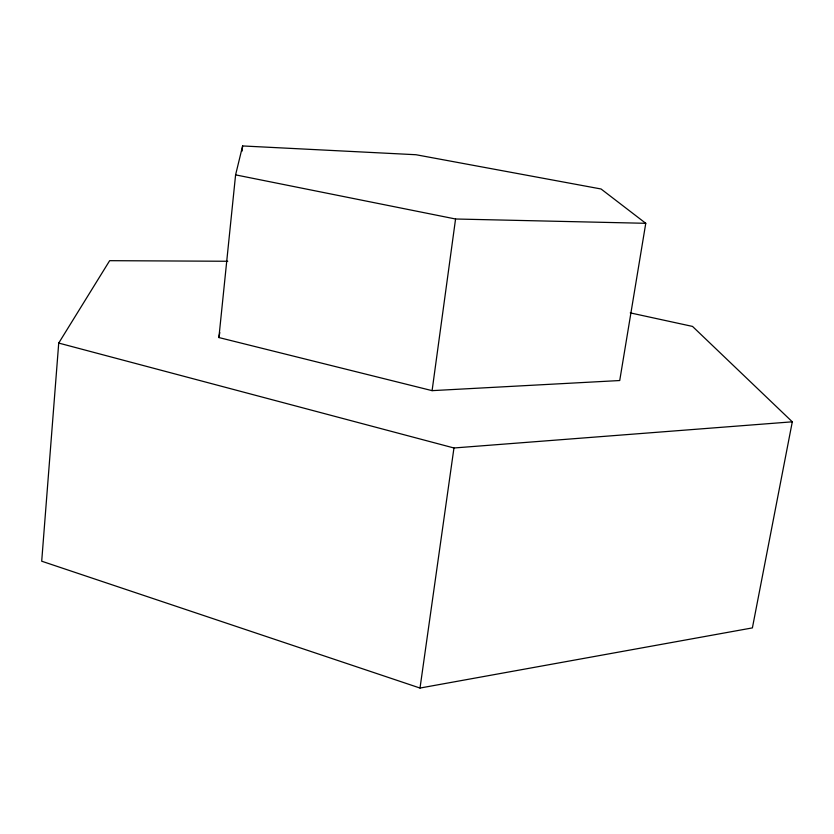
<?xml version="1.0" encoding="UTF-8"?>
<svg xmlns="http://www.w3.org/2000/svg" width="834" height="834" viewBox="0 0 834 834"><rect width="100%" height="100%" fill="white"/><g stroke="black" fill="none" stroke-linecap="round" stroke-linejoin="round"><path stroke-width="1.25" d="M227.776 261.261L109.661 260.677L58.724 343.066L41.7 561.209L420.013 688.05L752.393 627.898L792.3 421.816L692.522 326.417L630.264 312.886M218.894 337.551L235.595 174.869L242.621 145.95L415.978 154.728L601.053 188.984L645.766 223.303L619.725 380.533L432.095 390.646L218.894 337.551L219.811 332.547M242.089 151.1L242.621 145.95M432.095 390.646L455.562 218.998L645.766 223.303M420.013 688.05L453.957 447.983L792.3 421.816M235.595 174.869L455.562 218.998M58.724 343.066L453.957 447.983"/></g></svg>
